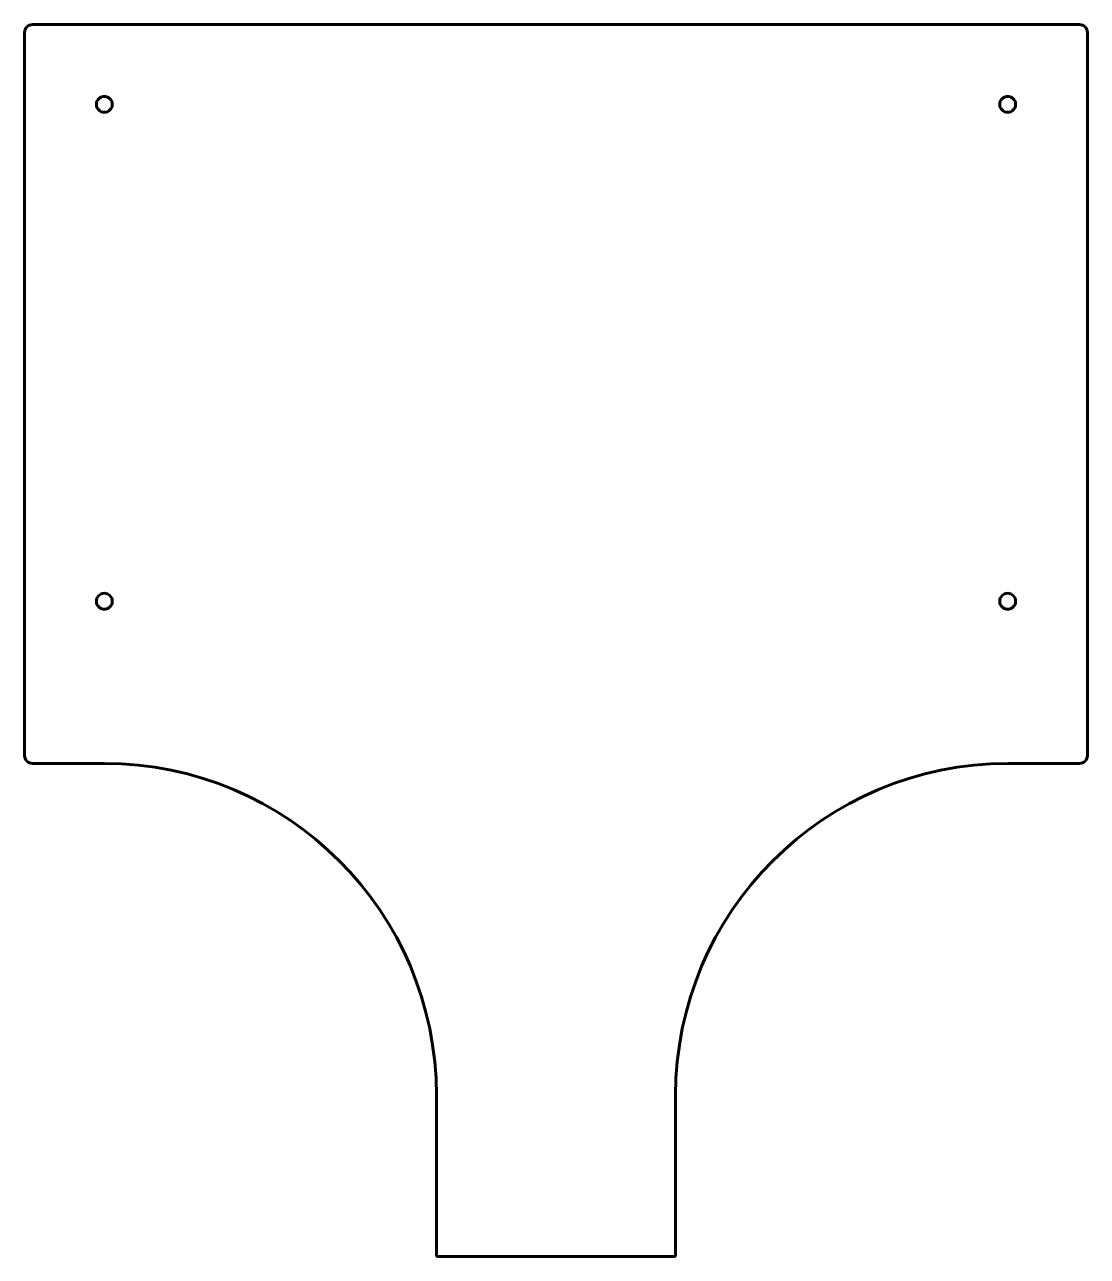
# Model space of a CAD drawing. Header units: millimetres. Extents: x -170 to 230, y -319 to 144.
import ezdxf

# ---------------------------------------------------------------- set-up
doc = ezdxf.new("R2010")
doc.units = ezdxf.units.MM
doc.linetypes.add('K5LT32768', pattern=[0])
doc.layers.add('Системный слой', color=7, linetype='Continuous')

msp = doc.modelspace()

# ---------------------------------------------------------------- linework, layer by layer
at = {"layer": 'Системный слой', "color": 5, "linetype": 'K5LT32768', "lineweight": 60, "true_color": 0x0000ff}
for p, q in [((-167.11, 144.11), (226.89, 144.11)), ((-170.11, 141.11), (-170.11, -130.89)), ((229.89, 141.11), (229.89, -130.89)), ((-167.11, -133.89), (-140.11, -133.89)), ((199.89, -133.89), (226.89, -133.89)), ((-15.11, -258.89), (-15.11, -319.38)), ((74.89, -258.89), (74.89, -319.38)), ((-15.11, -319.38), (74.89, -319.38))]:
    msp.add_line(p, q, dxfattribs=at)
for centre in [(-140.11, 114.11), (199.89, 114.11), (-140.11, -72.89), (199.89, -72.89)]:
    msp.add_circle(centre, 3, dxfattribs=at)
for centre, radius, start, end in [((-167.11, 141.11), 3, 90, 180), ((226.89, 141.11), 3, 0, 90), ((-167.11, -130.89), 3, 180, 270), ((-140.11, -258.89), 125, 0, 90), ((-140.11, -258.89), 125, 0, 90), ((199.89, -258.89), 125, 90, 180), ((226.89, -130.89), 3, 270, 0)]:
    msp.add_arc(centre, radius, start, end, dxfattribs=at)

doc.saveas('drawing.dxf')
